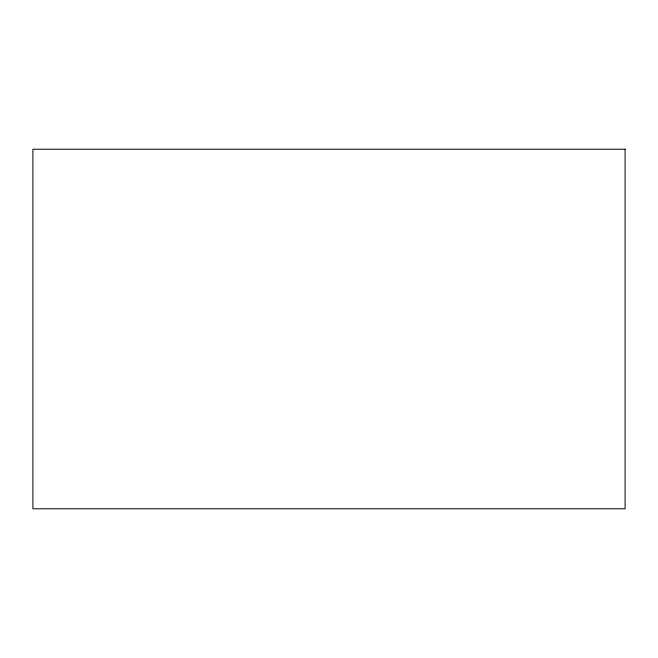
<?xml version="1.0" encoding="UTF-8"?>
<svg xmlns="http://www.w3.org/2000/svg" width="658" height="658" viewBox="0 0 658 658"><rect width="100%" height="100%" fill="white"/><g stroke="black" fill="none" stroke-linecap="round" stroke-linejoin="round"><path stroke-width="0.99" d="M625.1 149.226L32.9 149.226L32.9 508.774L625.1 508.774L625.1 149.226"/></g></svg>
